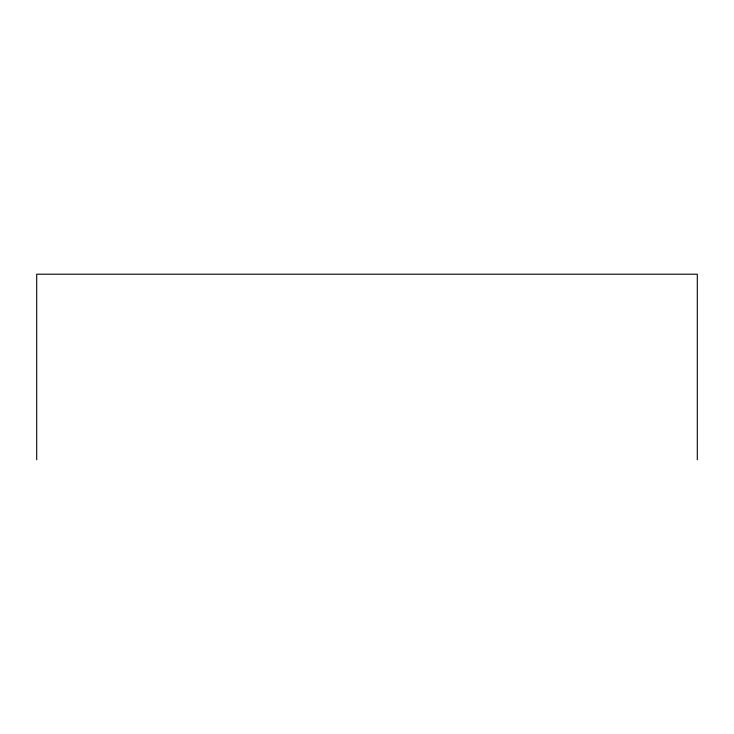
<?xml version="1.0" encoding="UTF-8"?>
<svg xmlns="http://www.w3.org/2000/svg" width="734" height="734" viewBox="0 0 734 734"><rect width="100%" height="100%" fill="white"/><g stroke="black" fill="none" stroke-linecap="round" stroke-linejoin="round"><path stroke-width="1.1" d="M697.3 459.787L697.3 274.213L36.7 274.213L36.7 459.787"/></g></svg>
